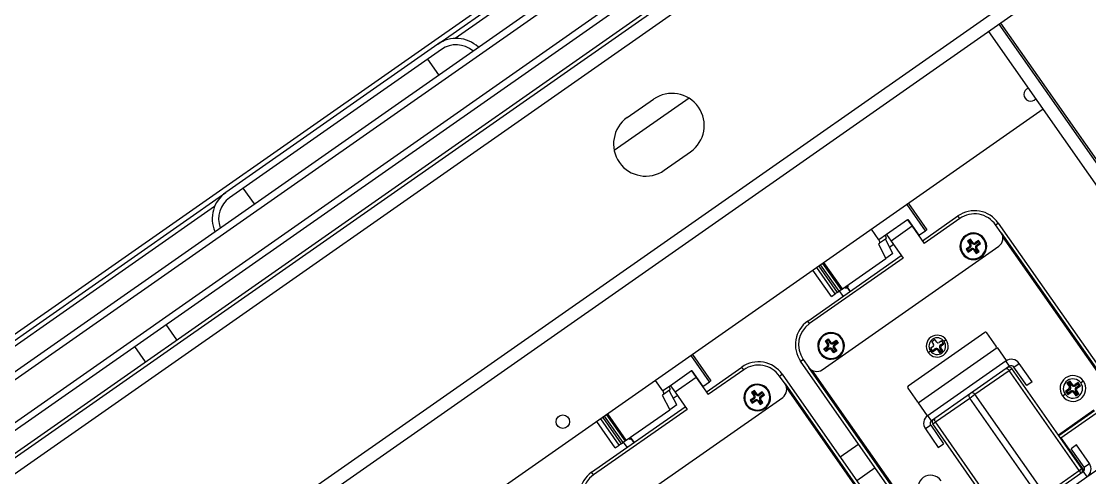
# Model space of a CAD drawing. Header units: millimetres. Extents: x 152904052 to 153933663, y 538271515 to 539240469.
# Drawn here: x 153340539.2 to 153340871.3, y 538938390.4 to 538938532.3 of the extents above; entities that cross this region are included whole.
import ezdxf

# ---------------------------------------------------------------- set-up
doc = ezdxf.new("R2010")
doc.units = ezdxf.units.MM
doc.layers.add('POWR', color=5, linetype='Continuous')

msp = doc.modelspace()

# ---------------------------------------------------------------- linework, layer by layer
at = {"layer": 'POWR', "color": 7}
for p, q in [((153340442.29, 538938368.67), (153341343.36, 538938999.6)), ((153340451.46, 538938360.8), (153341347.62, 538938988.3)), ((153340451.98, 538938363.73), (153341344.69, 538938988.81)), ((153340457.66, 538938351.96), (153341353.81, 538938979.45)), ((153340460.64, 538938351.48), (153341353.24, 538938976.48)), ((153341341.01, 538938959.38), (153339579.83, 538937726.19)), ((153341343.36, 538938956.02), (153339582.18, 538937722.83)), ((153340486.35, 538938362.41), (153341336.22, 538938957.49)), ((153341393.14, 538938921.54), (153339597.56, 538937664.26)), ((153341366, 538938897.53), (153340520.23, 538938305.31)), ((153340668.64, 538938525.21), (153340696.99, 538938545.05)), ((153340693.46, 538938540.63), (153340674.01, 538938527.01)), ((153341029.82, 538938264.89), (153340843.18, 538938531.44)), ((153340843.59, 538938531.73), (153341030.23, 538938265.18)), ((153341026.54, 538938262.6), (153340839.9, 538938529.15)), ((153340668.64, 538938525.21), (153340602.78, 538938479.09)), ((153340669.79, 538938523.57), (153340603.93, 538938477.45)), ((153340668.97, 538938515.67), (153340665.53, 538938520.58)), ((153340746.75, 538938508.39), (153340723.49, 538938492.1)), ((153340727.54, 538938502.35), (153340735.73, 538938508.09)), ((153340856.82, 538938504.98), (153340545.09, 538938286.71)), ((153340739.01, 538938485.97), (153340747.2, 538938491.7)), ((153340443.21, 538938367.36), (153340602.78, 538938479.09)), ((153340611.63, 538938475.52), (153340608.19, 538938480.43)), ((153340599.26, 538938474.67), (153340445.44, 538938366.96)), ((153340820.27, 538938467.18), (153340814.53, 538938475.37)), ((153340814.94, 538938475.66), (153340820.68, 538938467.47)), ((153340819.27, 538938464.04), (153340830.33, 538938471.78)), ((153340830.9, 538938470.96), (153340819.84, 538938463.22)), ((153340830.9, 538938470.96), (153340830.33, 538938471.78)), ((153340814.68, 538938470.59), (153340808.13, 538938466)), ((153340816.11, 538938468.54), (153340809.56, 538938463.95)), ((153340814.78, 538938470.66), (153340814.68, 538938470.59)), ((153340814.68, 538938470.59), (153340816.11, 538938468.54)), ((153340814.78, 538938470.66), (153340818.22, 538938465.74)), ((153340814.95, 538938470.41), (153340814.85, 538938470.35)), ((153340815.01, 538938470.33), (153340814.95, 538938470.2)), ((153340816.11, 538938468.54), (153340819.84, 538938463.22)), ((153340842.04, 538938469), (153340842.86, 538938469.57)), ((153340843.76, 538938466.54), (153340842.04, 538938469)), ((153340842.86, 538938469.57), (153340875.55, 538938422.88)), ((153340805.77, 538938464.35), (153340803.47, 538938467.63)), ((153340808.13, 538938466), (153340805.77, 538938464.35)), ((153340807.86, 538938464.59), (153340805.95, 538938463.26)), ((153340810.07, 538938460.04), (153340807.78, 538938464.54)), ((153340808.13, 538938466), (153340809.56, 538938463.95)), ((153340818.22, 538938465.74), (153340818.12, 538938465.68)), ((153340818.22, 538938465.74), (153340820.27, 538938467.18)), ((153340820.68, 538938467.47), (153340820.27, 538938467.18)), ((153340834.25, 538938464.52), (153340833.35, 538938463.89)), ((153340834.18, 538938464.09), (153340834.25, 538938464.52)), ((153340834.97, 538938463.5), (153340834.25, 538938464.52)), ((153340838.31, 538938464.56), (153340838.52, 538938464.7)), ((153340843.76, 538938466.54), (153340874.74, 538938422.31)), ((153340874.49, 538938422.13), (153340844.27, 538938465.3)), ((153340788.14, 538938423.93), (153340843.03, 538938462.36)), ((153340805.95, 538938463.26), (153340805.61, 538938463.02)), ((153340805.61, 538938463.02), (153340807.9, 538938458.52)), ((153340809.01, 538938462.11), (153340810.25, 538938462.97)), ((153340809.56, 538938463.95), (153340813.29, 538938458.63)), ((153340833.94, 538938462.17), (153340832.92, 538938461.45)), ((153340832.92, 538938461.45), (153340833.55, 538938460.55)), ((153340833.35, 538938461.38), (153340832.92, 538938461.45)), ((153340833.35, 538938463.89), (153340834.07, 538938462.86)), ((153340833.78, 538938463.81), (153340833.35, 538938463.89)), ((153340834.12, 538938461.92), (153340833.35, 538938461.38)), ((153340833.35, 538938461.38), (153340833.63, 538938460.98)), ((153340833.55, 538938460.55), (153340834.57, 538938461.27)), ((153340833.63, 538938460.98), (153340834.4, 538938461.52)), ((153340834.18, 538938464.09), (153340833.78, 538938463.81)), ((153340833.78, 538938463.81), (153340834.32, 538938463.04)), ((153340834.12, 538938461.92), (153340833.94, 538938462.17)), ((153340834.32, 538938463.04), (153340834.07, 538938462.86)), ((153340834.72, 538938463.32), (153340834.18, 538938464.09)), ((153340834.4, 538938461.52), (153340834.57, 538938461.27)), ((153340834.72, 538938463.32), (153340834.97, 538938463.5)), ((153340835.52, 538938461.32), (153340835.27, 538938461.14)), ((153340835.27, 538938461.14), (153340835.99, 538938460.12)), ((153340835.52, 538938461.32), (153340836.06, 538938460.55)), ((153340836.69, 538938464.09), (153340835.66, 538938463.37)), ((153340835.84, 538938463.12), (153340835.66, 538938463.37)), ((153340836.61, 538938463.66), (153340835.84, 538938463.12)), ((153340835.92, 538938461.6), (153340836.17, 538938461.78)), ((153340836.46, 538938460.83), (153340835.92, 538938461.6)), ((153340836.12, 538938462.72), (153340836.89, 538938463.26)), ((153340836.12, 538938462.72), (153340836.3, 538938462.47)), ((153340836.89, 538938460.75), (153340836.17, 538938461.78)), ((153340836.3, 538938462.47), (153340837.32, 538938463.19)), ((153340836.61, 538938463.66), (153340836.69, 538938464.09)), ((153340837.32, 538938463.19), (153340836.69, 538938464.09)), ((153340836.89, 538938463.26), (153340837.32, 538938463.19)), ((153340783.63, 538938439.09), (153340812.71, 538938459.45)), ((153340813.29, 538938458.63), (153340784.21, 538938438.27)), ((153340794.4, 538938449.07), (153340807.9, 538938458.52)), ((153340810.07, 538938460.04), (153340807.9, 538938458.52)), ((153340831.92, 538938460.08), (153340831.72, 538938459.94)), ((153340833.63, 538938460.98), (153340833.55, 538938460.55)), ((153340835.99, 538938460.12), (153340836.89, 538938460.75)), ((153340836.06, 538938460.55), (153340835.99, 538938460.12)), ((153340836.06, 538938460.55), (153340836.46, 538938460.83)), ((153340836.46, 538938460.83), (153340836.89, 538938460.75)), ((153340790.99, 538938446.68), (153340785.25, 538938454.87)), ((153340792.19, 538938447.52), (153340786.45, 538938455.71)), ((153340787.08, 538938456.15), (153340792.81, 538938447.96)), ((153340787.08, 538938456.15), (153340792.81, 538938447.96)), ((153340793.39, 538938448.36), (153340787.65, 538938456.55)), ((153340788.28, 538938456.99), (153340794.01, 538938448.8)), ((153340788.28, 538938456.99), (153340794.01, 538938448.8)), ((153340794.4, 538938449.07), (153340788.66, 538938457.26)), ((153340792.81, 538938447.96), (153340792.19, 538938447.52)), ((153340792.81, 538938447.96), (153340793.39, 538938448.36)), ((153340792.81, 538938447.96), (153340792.81, 538938447.96)), ((153340794.01, 538938448.8), (153340793.39, 538938448.36)), ((153340794.69, 538938446.83), (153340793.55, 538938448.47)), ((153340794.01, 538938448.8), (153340794.4, 538938449.07)), ((153340794.01, 538938448.8), (153340794.01, 538938448.8)), ((153340795.35, 538938449.73), (153340795.54, 538938449.73)), ((153340795.59, 538938449.9), (153340796.74, 538938448.26)), ((153340795.64, 538938449.32), (153340795.86, 538938449.52)), ((153340795.66, 538938449.95), (153340796.81, 538938448.31)), ((153340790.99, 538938446.68), (153340792.19, 538938447.52)), ((153340587.52, 538938433.24), (153340584.19, 538938437.99)), ((153340784.21, 538938438.27), (153340783.63, 538938439.09)), ((153340838.65, 538938435.49), (153340814.89, 538938418.86)), ((153340842.21, 538938431.27), (153340839.34, 538938435.37)), ((153340574.36, 538938431.11), (153340577.69, 538938426.36)), ((153340788.69, 538938430.48), (153340789.71, 538938431.19)), ((153340789.12, 538938432.92), (153340790.02, 538938433.55)), ((153340789.54, 538938432.84), (153340789.12, 538938432.92)), ((153340789.83, 538938431.89), (153340789.12, 538938432.92)), ((153340789.54, 538938432.84), (153340789.94, 538938433.12)), ((153340790.08, 538938432.07), (153340789.54, 538938432.84)), ((153340789.89, 538938430.94), (153340789.71, 538938431.19)), ((153340790.08, 538938432.07), (153340789.83, 538938431.89)), ((153340789.94, 538938433.12), (153340790.02, 538938433.55)), ((153340789.94, 538938433.12), (153340790.48, 538938432.35)), ((153340790.02, 538938433.55), (153340790.73, 538938432.52)), ((153340790.48, 538938432.35), (153340790.73, 538938432.52)), ((153340791.43, 538938432.4), (153340792.45, 538938433.12)), ((153340791.61, 538938432.15), (153340791.43, 538938432.4)), ((153340791.61, 538938432.15), (153340792.38, 538938432.69)), ((153340792.66, 538938432.29), (153340791.88, 538938431.75)), ((153340791.88, 538938431.75), (153340792.06, 538938431.5)), ((153340793.08, 538938432.22), (153340792.06, 538938431.5)), ((153340792.38, 538938432.69), (153340792.45, 538938433.12)), ((153340792.38, 538938432.69), (153340792.66, 538938432.29)), ((153340792.45, 538938433.12), (153340793.08, 538938432.22)), ((153340792.66, 538938432.29), (153340793.08, 538938432.22)), ((153340794.08, 538938433.58), (153340794.28, 538938433.73)), ((153340822.66, 538938431.13), (153340821.84, 538938430.56)), ((153340823.19, 538938433.33), (153340822.2, 538938432.65)), ((153340822.2, 538938432.65), (153340822.78, 538938431.83)), ((153340823.76, 538938432.51), (153340823.19, 538938433.33)), ((153340825.28, 538938432.97), (153340824.46, 538938432.39)), ((153340824.97, 538938431.66), (153340825.54, 538938432.06)), ((153340824.97, 538938431.66), (153340825.15, 538938431.41)), ((153340825.15, 538938431.41), (153340825.96, 538938431.98)), ((153340825.96, 538938431.98), (153340825.28, 538938432.97)), ((153340825.54, 538938432.06), (153340825.96, 538938431.98)), ((153340826.69, 538938433.22), (153340826.03, 538938432.76)), ((153340753.1, 538938420.15), (153340747.36, 538938428.34)), ((153340747.77, 538938428.62), (153340753.5, 538938420.43)), ((153340787.69, 538938429.11), (153340787.49, 538938428.97)), ((153340789.32, 538938429.58), (153340788.69, 538938430.48)), ((153340789.11, 538938430.4), (153340788.69, 538938430.48)), ((153340789.11, 538938430.4), (153340789.89, 538938430.94)), ((153340790.34, 538938430.29), (153340789.32, 538938429.58)), ((153340789.39, 538938430), (153340789.32, 538938429.58)), ((153340790.16, 538938430.55), (153340789.39, 538938430)), ((153340790.16, 538938430.55), (153340790.34, 538938430.29)), ((153340791.29, 538938430.35), (153340791.04, 538938430.17)), ((153340791.75, 538938429.15), (153340791.04, 538938430.17)), ((153340791.83, 538938429.57), (153340791.29, 538938430.35)), ((153340791.69, 538938430.63), (153340791.94, 538938430.8)), ((153340791.69, 538938430.63), (153340792.23, 538938429.85)), ((153340792.66, 538938429.78), (153340791.75, 538938429.15)), ((153340791.83, 538938429.57), (153340791.75, 538938429.15)), ((153340792.23, 538938429.85), (153340791.83, 538938429.57)), ((153340791.94, 538938430.8), (153340792.66, 538938429.78)), ((153340792.23, 538938429.85), (153340792.66, 538938429.78)), ((153340817.92, 538938413.65), (153340842.5, 538938430.86)), ((153340821.12, 538938429.32), (153340821.77, 538938429.78)), ((153340821.84, 538938430.56), (153340822.52, 538938429.57)), ((153340822.52, 538938429.57), (153340823.34, 538938430.15)), ((153340822.6, 538938430), (153340822.52, 538938429.57)), ((153340822.6, 538938430), (153340823.17, 538938430.4)), ((153340823.17, 538938430.4), (153340823.34, 538938430.15)), ((153340824.29, 538938430.2), (153340824.04, 538938430.02)), ((153340824.04, 538938430.02), (153340824.61, 538938429.2)), ((153340824.29, 538938430.2), (153340824.69, 538938429.63)), ((153340824.61, 538938429.2), (153340825.6, 538938429.89)), ((153340824.69, 538938429.63), (153340824.61, 538938429.2)), ((153340824.69, 538938429.63), (153340825.17, 538938429.97)), ((153340824.77, 538938430.54), (153340825.02, 538938430.71)), ((153340825.17, 538938429.97), (153340824.77, 538938430.54)), ((153340825.6, 538938429.89), (153340825.02, 538938430.71)), ((153340825.17, 538938429.97), (153340825.6, 538938429.89)), ((153340842.5, 538938430.86), (153340845.36, 538938426.77)), ((153340752.1, 538938417), (153340763.16, 538938424.75)), ((153340763.73, 538938423.93), (153340763.16, 538938424.75)), ((153340781.42, 538938426.55), (153340782.24, 538938427.13)), ((153340814.12, 538938379.86), (153340781.42, 538938426.55)), ((153340782.24, 538938427.13), (153340783.96, 538938424.67)), ((153340814.94, 538938380.43), (153340783.96, 538938424.67)), ((153340820.79, 538938409.56), (153340845.36, 538938426.77)), ((153340846.35, 538938425.01), (153340822.1, 538938408.04)), ((153340846.35, 538938425.01), (153340845.2, 538938426.65)), ((153340847.74, 538938424.77), (153340849.38, 538938425.92)), ((153340851.76, 538938419.03), (153340847.74, 538938424.77)), ((153340853.39, 538938420.18), (153340849.38, 538938425.92)), ((153340747.51, 538938423.56), (153340740.95, 538938418.97)), ((153340748.94, 538938421.51), (153340742.39, 538938416.92)), ((153340747.61, 538938423.63), (153340747.51, 538938423.56)), ((153340747.51, 538938423.56), (153340748.94, 538938421.51)), ((153340747.61, 538938423.63), (153340751.05, 538938418.71)), ((153340747.78, 538938423.38), (153340747.68, 538938423.31)), ((153340747.84, 538938423.3), (153340747.78, 538938423.17)), ((153340748.94, 538938421.51), (153340752.67, 538938416.19)), ((153340763.73, 538938423.93), (153340752.67, 538938416.19)), ((153340774.87, 538938421.96), (153340775.69, 538938422.54)), ((153340776.59, 538938419.51), (153340774.87, 538938421.96)), ((153340775.69, 538938422.54), (153340808.38, 538938375.85)), ((153340784.96, 538938423.77), (153340815.18, 538938380.61)), ((153340835.62, 538938416.28), (153340846.27, 538938423.74)), ((153340846.27, 538938423.74), (153340847.09, 538938424.31)), ((153340868.06, 538938392.61), (153340846.27, 538938423.74)), ((153340868.88, 538938393.18), (153340847.09, 538938424.31)), ((153340738.6, 538938417.32), (153340736.3, 538938420.59)), ((153340740.95, 538938418.97), (153340738.6, 538938417.32)), ((153340740.95, 538938418.97), (153340742.39, 538938416.92)), ((153340751.05, 538938418.71), (153340750.95, 538938418.64)), ((153340751.05, 538938418.71), (153340753.1, 538938420.15)), ((153340753.5, 538938420.43), (153340753.1, 538938420.15)), ((153340776.59, 538938419.51), (153340807.56, 538938375.27)), ((153340807.32, 538938375.1), (153340777.1, 538938418.26)), ((153340814.77, 538938418.16), (153340817.64, 538938414.06)), ((153340853.39, 538938420.18), (153340851.76, 538938419.03)), ((153340864.85, 538938417.95), (153340863.78, 538938417.2)), ((153340865.21, 538938420.4), (153340864.22, 538938419.71)), ((153340864.22, 538938419.71), (153340864.97, 538938418.64)), ((153340864.71, 538938419.62), (153340864.22, 538938419.71)), ((153340865.12, 538938419.91), (153340864.71, 538938419.62)), ((153340864.71, 538938419.62), (153340865.26, 538938418.84)), ((153340865.05, 538938417.66), (153340864.85, 538938417.95)), ((153340865.26, 538938418.84), (153340864.97, 538938418.64)), ((153340865.12, 538938419.91), (153340865.21, 538938420.4)), ((153340865.67, 538938419.13), (153340865.12, 538938419.91)), ((153340865.95, 538938419.33), (153340865.21, 538938420.4)), ((153340865.67, 538938419.13), (153340865.95, 538938419.33)), ((153340867.71, 538938419.95), (153340866.65, 538938419.21)), ((153340866.85, 538938418.92), (153340866.65, 538938419.21)), ((153340867.63, 538938419.46), (153340866.85, 538938418.92)), ((153340867.14, 538938418.51), (153340867.91, 538938419.06)), ((153340867.14, 538938418.51), (153340867.34, 538938418.22)), ((153340867.34, 538938418.22), (153340868.4, 538938418.97)), ((153340867.63, 538938419.46), (153340867.71, 538938419.95)), ((153340867.91, 538938419.06), (153340867.63, 538938419.46)), ((153340868.4, 538938418.97), (153340867.71, 538938419.95)), ((153340867.91, 538938419.06), (153340868.4, 538938418.97)), ((153340869.37, 538938420.38), (153340868.55, 538938419.81)), ((153340720.97, 538938376.9), (153340775.85, 538938415.33)), ((153340738.77, 538938416.22), (153340738.44, 538938415.98)), ((153340738.44, 538938415.98), (153340740.73, 538938411.49)), ((153340740.69, 538938417.56), (153340738.77, 538938416.22)), ((153340742.9, 538938413), (153340740.61, 538938417.5)), ((153340741.84, 538938415.07), (153340743.08, 538938415.94)), ((153340742.39, 538938416.92), (153340746.12, 538938411.6)), ((153340766.77, 538938415.13), (153340765.75, 538938414.42)), ((153340767.08, 538938417.49), (153340766.18, 538938416.86)), ((153340766.18, 538938416.86), (153340766.9, 538938415.83)), ((153340766.61, 538938416.78), (153340766.18, 538938416.86)), ((153340766.95, 538938414.88), (153340766.18, 538938414.34)), ((153340767.01, 538938417.06), (153340766.61, 538938416.78)), ((153340766.61, 538938416.78), (153340767.15, 538938416.01)), ((153340766.95, 538938414.88), (153340766.77, 538938415.13)), ((153340767.15, 538938416.01), (153340766.9, 538938415.83)), ((153340767.01, 538938417.06), (153340767.08, 538938417.49)), ((153340767.55, 538938416.29), (153340767.01, 538938417.06)), ((153340767.8, 538938416.46), (153340767.08, 538938417.49)), ((153340767.55, 538938416.29), (153340767.8, 538938416.46)), ((153340769.52, 538938417.06), (153340768.49, 538938416.34)), ((153340768.67, 538938416.09), (153340768.49, 538938416.34)), ((153340769.44, 538938416.63), (153340768.67, 538938416.09)), ((153340768.75, 538938414.57), (153340769, 538938414.74)), ((153340769.29, 538938413.79), (153340768.75, 538938414.57)), ((153340768.95, 538938415.69), (153340769.72, 538938416.23)), ((153340768.95, 538938415.69), (153340769.12, 538938415.44)), ((153340769.72, 538938413.72), (153340769, 538938414.74)), ((153340769.12, 538938415.44), (153340770.15, 538938416.16)), ((153340769.44, 538938416.63), (153340769.52, 538938417.06)), ((153340770.15, 538938416.16), (153340769.52, 538938417.06)), ((153340769.72, 538938416.23), (153340770.15, 538938416.16)), ((153340771.14, 538938417.52), (153340771.35, 538938417.67)), ((153340823.33, 538938407.68), (153340833.98, 538938415.13)), ((153340833.98, 538938415.13), (153340835.62, 538938416.28)), ((153340855.78, 538938384), (153340833.98, 538938415.13)), ((153340857.41, 538938385.15), (153340835.62, 538938416.28)), ((153340862.82, 538938415.79), (153340863.64, 538938416.36)), ((153340863.78, 538938417.2), (153340864.47, 538938416.22)), ((153340864.27, 538938417.11), (153340863.78, 538938417.2)), ((153340865.05, 538938417.66), (153340864.27, 538938417.11)), ((153340864.27, 538938417.11), (153340864.56, 538938416.71)), ((153340864.47, 538938416.22), (153340865.54, 538938416.96)), ((153340864.56, 538938416.71), (153340864.47, 538938416.22)), ((153340864.56, 538938416.71), (153340865.33, 538938417.25)), ((153340865.33, 538938417.25), (153340865.54, 538938416.96)), ((153340866.52, 538938417.04), (153340866.23, 538938416.84)), ((153340866.23, 538938416.84), (153340866.98, 538938415.78)), ((153340866.52, 538938417.04), (153340867.06, 538938416.26)), ((153340866.93, 538938417.33), (153340867.22, 538938417.53)), ((153340867.47, 538938416.55), (153340866.93, 538938417.33)), ((153340866.98, 538938415.78), (153340867.96, 538938416.46)), ((153340867.06, 538938416.26), (153340866.98, 538938415.78)), ((153340867.06, 538938416.26), (153340867.47, 538938416.55)), ((153340867.96, 538938416.46), (153340867.22, 538938417.53)), ((153340867.47, 538938416.55), (153340867.96, 538938416.46)), ((153340716.46, 538938392.05), (153340745.54, 538938412.42)), ((153340746.12, 538938411.6), (153340717.04, 538938391.23)), ((153340727.23, 538938402.03), (153340740.73, 538938411.49)), ((153340742.9, 538938413), (153340740.73, 538938411.49)), ((153340764.75, 538938413.05), (153340764.55, 538938412.91)), ((153340765.75, 538938414.42), (153340766.38, 538938413.52)), ((153340766.18, 538938414.34), (153340765.75, 538938414.42)), ((153340766.18, 538938414.34), (153340766.46, 538938413.94)), ((153340766.38, 538938413.52), (153340767.4, 538938414.23)), ((153340766.46, 538938413.94), (153340766.38, 538938413.52)), ((153340766.46, 538938413.94), (153340767.23, 538938414.49)), ((153340767.23, 538938414.49), (153340767.4, 538938414.23)), ((153340768.35, 538938414.29), (153340768.1, 538938414.11)), ((153340768.1, 538938414.11), (153340768.82, 538938413.09)), ((153340768.35, 538938414.29), (153340768.89, 538938413.51)), ((153340768.82, 538938413.09), (153340769.72, 538938413.72)), ((153340768.89, 538938413.51), (153340768.82, 538938413.09)), ((153340768.89, 538938413.51), (153340769.29, 538938413.79)), ((153340769.29, 538938413.79), (153340769.72, 538938413.72)), ((153340817.92, 538938413.65), (153340820.79, 538938409.56)), ((153340861.54, 538938403.67), (153340872.6, 538938411.41)), ((153340725.02, 538938400.48), (153340719.28, 538938408.68)), ((153340719.91, 538938409.12), (153340725.64, 538938400.92)), ((153340719.91, 538938409.11), (153340725.64, 538938400.92)), ((153340726.22, 538938401.32), (153340720.48, 538938409.52)), ((153340721.11, 538938409.96), (153340726.84, 538938401.76)), ((153340721.11, 538938409.95), (153340726.84, 538938401.76)), ((153340727.23, 538938402.03), (153340721.49, 538938410.22)), ((153340822.1, 538938408.04), (153340820.95, 538938409.67)), ((153340872.77, 538938411.16), (153340861.71, 538938403.42)), ((153340873.34, 538938410.34), (153340862.29, 538938402.6)), ((153340723.82, 538938399.65), (153340718.08, 538938407.84)), ((153340821.86, 538938406.64), (153340820.22, 538938405.5)), ((153340820.22, 538938405.5), (153340824.23, 538938399.76)), ((153340821.86, 538938406.64), (153340825.87, 538938400.91)), ((153340822.51, 538938407.1), (153340823.33, 538938407.68)), ((153340844.31, 538938375.97), (153340822.51, 538938407.1)), ((153340845.13, 538938376.55), (153340823.33, 538938407.68)), ((153340725.64, 538938400.92), (153340726.22, 538938401.32)), ((153340726.84, 538938401.76), (153340726.22, 538938401.32)), ((153340727.52, 538938399.8), (153340726.38, 538938401.44)), ((153340726.84, 538938401.76), (153340727.23, 538938402.03)), ((153340726.84, 538938401.76), (153340726.84, 538938401.76)), ((153340728.18, 538938402.7), (153340728.37, 538938402.7)), ((153340728.46, 538938402.29), (153340728.28, 538938402.21)), ((153340728.42, 538938402.87), (153340729.57, 538938401.23)), ((153340728.46, 538938402.29), (153340728.69, 538938402.48)), ((153340728.49, 538938402.92), (153340729.64, 538938401.28)), ((153340869.57, 538938392.55), (153340862.45, 538938402.72)), ((153340723.82, 538938399.65), (153340725.02, 538938400.48)), ((153340725.64, 538938400.92), (153340725.02, 538938400.48)), ((153340725.64, 538938400.92), (153340725.64, 538938400.92)), ((153340799.49, 538938400.75), (153340793.76, 538938396.73)), ((153340824.23, 538938399.76), (153340825.87, 538938400.91)), ((153340867.16, 538938400.52), (153340865.52, 538938399.37)), ((153340869.54, 538938393.64), (153340865.52, 538938399.37)), ((153340871.18, 538938394.79), (153340867.16, 538938400.52)), ((153340869.54, 538938393.64), (153340871.18, 538938394.79)), ((153340870.44, 538938390.61), (153340877.1, 538938395.27)), ((153340717.04, 538938391.23), (153340716.46, 538938392.05)), ((153340804.65, 538938393.38), (153340798.92, 538938389.36)), ((153340845.04, 538938375.27), (153340869.29, 538938392.25)), ((153340857.41, 538938385.15), (153340868.06, 538938392.61)), ((153340868.06, 538938392.61), (153340868.88, 538938393.18)), ((153340868.84, 538938391.93), (153340868.82, 538938391.96)), ((153340869.29, 538938392.25), (153340870.44, 538938390.61)), ((153340846.19, 538938373.63), (153340870.44, 538938390.61))]:
    msp.add_line(p, q, dxfattribs=at)
at = {"layer": 'POWR', "color": 7, "flags": 128}
for points in [[(153340845.28, 538938424.27), (153340845.37, 538938424.31), (153340845.48, 538938424.32), (153340845.61, 538938424.29), (153340845.74, 538938424.23), (153340845.88, 538938424.14), (153340846.02, 538938424.03), (153340846.15, 538938423.89), (153340846.27, 538938423.74)], [(153340833.82, 538938416.24), (153340833.75, 538938416.17), (153340833.7, 538938416.07), (153340833.68, 538938415.94), (153340833.69, 538938415.8), (153340833.73, 538938415.64), (153340833.79, 538938415.47), (153340833.88, 538938415.3), (153340833.98, 538938415.13)], [(153340834.63, 538938416.81), (153340834.73, 538938416.85), (153340834.83, 538938416.86), (153340834.96, 538938416.83), (153340835.09, 538938416.77), (153340835.23, 538938416.69), (153340835.37, 538938416.57), (153340835.5, 538938416.43), (153340835.62, 538938416.28)], [(153340823.17, 538938408.78), (153340823.1, 538938408.71), (153340823.05, 538938408.61), (153340823.04, 538938408.48), (153340823.04, 538938408.34), (153340823.08, 538938408.18), (153340823.14, 538938408.01), (153340823.23, 538938407.84), (153340823.33, 538938407.68)], [(153340868.06, 538938392.61), (153340868.17, 538938392.44), (153340868.25, 538938392.27), (153340868.31, 538938392.1), (153340868.35, 538938391.94), (153340868.36, 538938391.8), (153340868.34, 538938391.67), (153340868.3, 538938391.57), (153340868.23, 538938391.5)]]:
    msp.add_lwpolyline(points, dxfattribs=at)
at = {"layer": 'POWR', "color": 7}
msp.add_circle((153340707.53, 538938407.77), 2.1, dxfattribs=at)
for centre, radius, start, end in [((153340674.38, 538938517.01), 10, 46.537, 125), ((153340674.38, 538938517.01), 8, 49.4775, 125), ((153340852.93, 538938509.58), 2.1, 109.8169, 320.1831), ((153340741.46, 538938499.9), 10, 305, 125), ((153340733.27, 538938494.16), 10, 125, 305), ((153340608.52, 538938470.9), 10, 125, 203.463), ((153340608.52, 538938470.9), 8, 125, 200.5225), ((153340835.49, 538938464.41), 9, 35, 125), ((153340835.49, 538938464.41), 8, 35, 125), ((153340835.12, 538938462.32), 4.15, 35, 215), ((153340835.12, 538938462.32), 3.9, 35, 215), ((153340835.12, 538938462.32), 4.15, 215, 35), ((153340835.12, 538938462.32), 3.9, 215, 35), ((153340841.3, 538938464.82), 3, 305, 35), ((153340833.66, 538938462.58), 0.5, 305, 35), ((153340833.66, 538938462.58), 0.807, 305, 35), ((153340834.86, 538938460.86), 0.807, 35, 125), ((153340834.86, 538938460.86), 0.5, 35, 125), ((153340835.38, 538938463.78), 0.807, 215, 305), ((153340835.38, 538938463.78), 0.5, 215, 305), ((153340836.58, 538938462.06), 0.807, 125, 215), ((153340836.58, 538938462.06), 0.5, 125, 215), ((153340788.8, 538938431.71), 9, 125, 215), ((153340788.8, 538938431.71), 8, 125, 215), ((153340790.89, 538938431.35), 4.15, 35, 215), ((153340790.89, 538938431.35), 3.9, 35, 215), ((153340823.9, 538938431.27), 3.4, 35, 215), ((153340838.93, 538938435.08), 0.5, 35, 125), ((153340790.89, 538938431.35), 4.15, 215, 35), ((153340790.89, 538938431.35), 3.9, 215, 35), ((153340789.42, 538938431.6), 0.5, 305, 35), ((153340789.42, 538938431.6), 0.807, 305, 35), ((153340791.14, 538938432.81), 0.807, 215, 305), ((153340791.14, 538938432.81), 0.5, 215, 305), ((153340792.35, 538938431.09), 0.807, 125, 215), ((153340792.35, 538938431.09), 0.5, 125, 215), ((153340823.9, 538938431.27), 3.4, 215, 35), ((153340823.9, 538938431.27), 2.6, 35, 215), ((153340823.9, 538938431.27), 2.6, 215, 35), ((153340822.37, 538938431.54), 0.5, 305, 35), ((153340824.17, 538938432.8), 0.5, 215, 305), ((153340825.43, 538938431), 0.807, 125, 215), ((153340825.43, 538938431), 0.5, 125, 215), ((153340841.8, 538938430.99), 0.5, 305, 35), ((153340790.63, 538938429.88), 0.807, 35, 125), ((153340790.63, 538938429.88), 0.5, 35, 125), ((153340823.63, 538938429.74), 0.807, 35, 125), ((153340823.63, 538938429.74), 0.5, 35, 125), ((153340768.32, 538938417.38), 9, 35, 125), ((153340768.32, 538938417.38), 8, 35, 125), ((153340786.42, 538938426.39), 3, 215, 305), ((153340846.92, 538938424.19), 3, 35, 125), ((153340846.27, 538938423.74), 1, 35, 125), ((153340846.92, 538938424.19), 1, 35, 125), ((153340866.09, 538938418.09), 4, 35, 215), ((153340767.95, 538938415.29), 4.15, 35, 215), ((153340767.95, 538938415.29), 3.9, 35, 215), ((153340774.13, 538938417.79), 3, 305, 35), ((153340815.18, 538938418.45), 0.5, 125, 215), ((153340866.09, 538938418.09), 4, 215, 35), ((153340866.09, 538938418.09), 3, 35, 215), ((153340866.09, 538938418.09), 3, 215, 35), ((153340864.56, 538938418.36), 0.5, 305, 35), ((153340864.56, 538938418.36), 0.851, 305, 35), ((153340866.36, 538938419.62), 0.851, 215, 305), ((153340866.36, 538938419.62), 0.5, 215, 305), ((153340867.62, 538938417.82), 0.851, 125, 215), ((153340867.62, 538938417.82), 0.5, 125, 215), ((153340767.95, 538938415.29), 4.15, 215, 35), ((153340767.95, 538938415.29), 3.9, 215, 35), ((153340766.49, 538938415.54), 0.5, 305, 35), ((153340766.49, 538938415.54), 0.807, 305, 35), ((153340767.69, 538938413.82), 0.807, 35, 125), ((153340768.21, 538938416.75), 0.807, 215, 305), ((153340768.21, 538938416.75), 0.5, 215, 305), ((153340769.41, 538938415.03), 0.807, 125, 215), ((153340769.41, 538938415.03), 0.5, 125, 215), ((153340865.82, 538938416.55), 0.851, 35, 125), ((153340865.82, 538938416.55), 0.5, 35, 125), ((153340767.69, 538938413.82), 0.5, 35, 125), ((153340818.05, 538938414.35), 0.5, 215, 305), ((153340822.67, 538938407.22), 3, 125, 215), ((153340822.67, 538938407.22), 1, 125, 215), ((153340823.33, 538938407.68), 1, 125, 215), ((153340868.72, 538938393.07), 3, 305, 35), ((153340721.63, 538938384.68), 9, 125, 215), ((153340868.06, 538938392.61), 1, 305, 35), ((153340868.72, 538938393.07), 1, 305, 35), ((153340721.63, 538938384.68), 8, 125, 215), ((153340821.86, 538938387.11), 4, 35, 215)]:
    msp.add_arc(centre, radius, start, end, dxfattribs=at)
for points, knots in [([(153340805.95, 538938463.26), (153340805.99, 538938463.31), (153340806.09, 538938463.42), (153340806.06, 538938463.73), (153340805.95, 538938464.06), (153340805.82, 538938464.26), (153340805.77, 538938464.35)], [0, 0, 0, 0, 0.273241, 0.566326, 0.792171, 1, 1, 1, 1]), ([(153340807.68, 538938465.69), (153340807.73, 538938465.61), (153340807.83, 538938465.45), (153340807.94, 538938465.19), (153340807.99, 538938464.93), (153340807.97, 538938464.71), (153340807.89, 538938464.63), (153340807.86, 538938464.59)], [0, 0, 0, 0, 0.174736, 0.363548, 0.559692, 0.78787, 1, 1, 1, 1]), ([(153340795.64, 538938449.32), (153340795.56, 538938449.28), (153340795.4, 538938449.21), (153340795.46, 538938449.3), (153340795.74, 538938449.55), (153340796.1, 538938449.84), (153340796.3, 538938450)], [0, 0, 0, 0, 0.240848, 0.476572, 0.721491, 1, 1, 1, 1]), ([(153340795.59, 538938449.66), (153340795.56, 538938449.6), (153340795.51, 538938449.46), (153340795.47, 538938449.32), (153340795.44, 538938449.26)], [0, 0, 0, 0, 0.499894, 1, 1, 1, 1]), ([(153340795.86, 538938449.88), (153340795.77, 538938449.83), (153340795.6, 538938449.74), (153340795.52, 538938449.72), (153340795.54, 538938449.75), (153340795.54, 538938449.76)], [0, 0, 0, 0, 0.402272, 0.802406, 1, 1, 1, 1]), ([(153340795.88, 538938449.49), (153340795.87, 538938449.49), (153340795.84, 538938449.47), (153340795.76, 538938449.41), (153340795.69, 538938449.36), (153340795.64, 538938449.32)], [0, 0, 0, 0, 0.0635948, 0.2754375, 1, 1, 1, 1]), ([(153340740.51, 538938418.66), (153340740.56, 538938418.58), (153340740.66, 538938418.42), (153340740.77, 538938418.16), (153340740.82, 538938417.9), (153340740.8, 538938417.68), (153340740.72, 538938417.6), (153340740.69, 538938417.56)], [0, 0, 0, 0, 0.174736, 0.363548, 0.559692, 0.78787, 1, 1, 1, 1]), ([(153340738.77, 538938416.22), (153340738.82, 538938416.28), (153340738.92, 538938416.39), (153340738.89, 538938416.7), (153340738.78, 538938417.03), (153340738.65, 538938417.22), (153340738.6, 538938417.32)], [0, 0, 0, 0, 0.273241, 0.566326, 0.792171, 1, 1, 1, 1]), ([(153340728.41, 538938402.63), (153340728.39, 538938402.56), (153340728.34, 538938402.43), (153340728.3, 538938402.29), (153340728.27, 538938402.22)], [0, 0, 0, 0, 0.499894, 1, 1, 1, 1]), ([(153340728.3, 538938402.24), (153340728.3, 538938402.25), (153340728.3, 538938402.28), (153340728.48, 538938402.43), (153340728.59, 538938402.53)], [0, 0, 0, 0, 0.373588, 1, 1, 1, 1]), ([(153340728.37, 538938402.7), (153340728.37, 538938402.7), (153340728.35, 538938402.69), (153340728.36, 538938402.71), (153340728.37, 538938402.73)], [0, 0, 0, 0, 0.234258, 1, 1, 1, 1]), ([(153340728.71, 538938402.46), (153340728.7, 538938402.46), (153340728.67, 538938402.43), (153340728.59, 538938402.38), (153340728.52, 538938402.33), (153340728.46, 538938402.29)], [0, 0, 0, 0, 0.063595, 0.275437, 1, 1, 1, 1])]:
    msp.add_open_spline(points, degree=3, knots=knots, dxfattribs=at)

doc.saveas('drawing.dxf')
